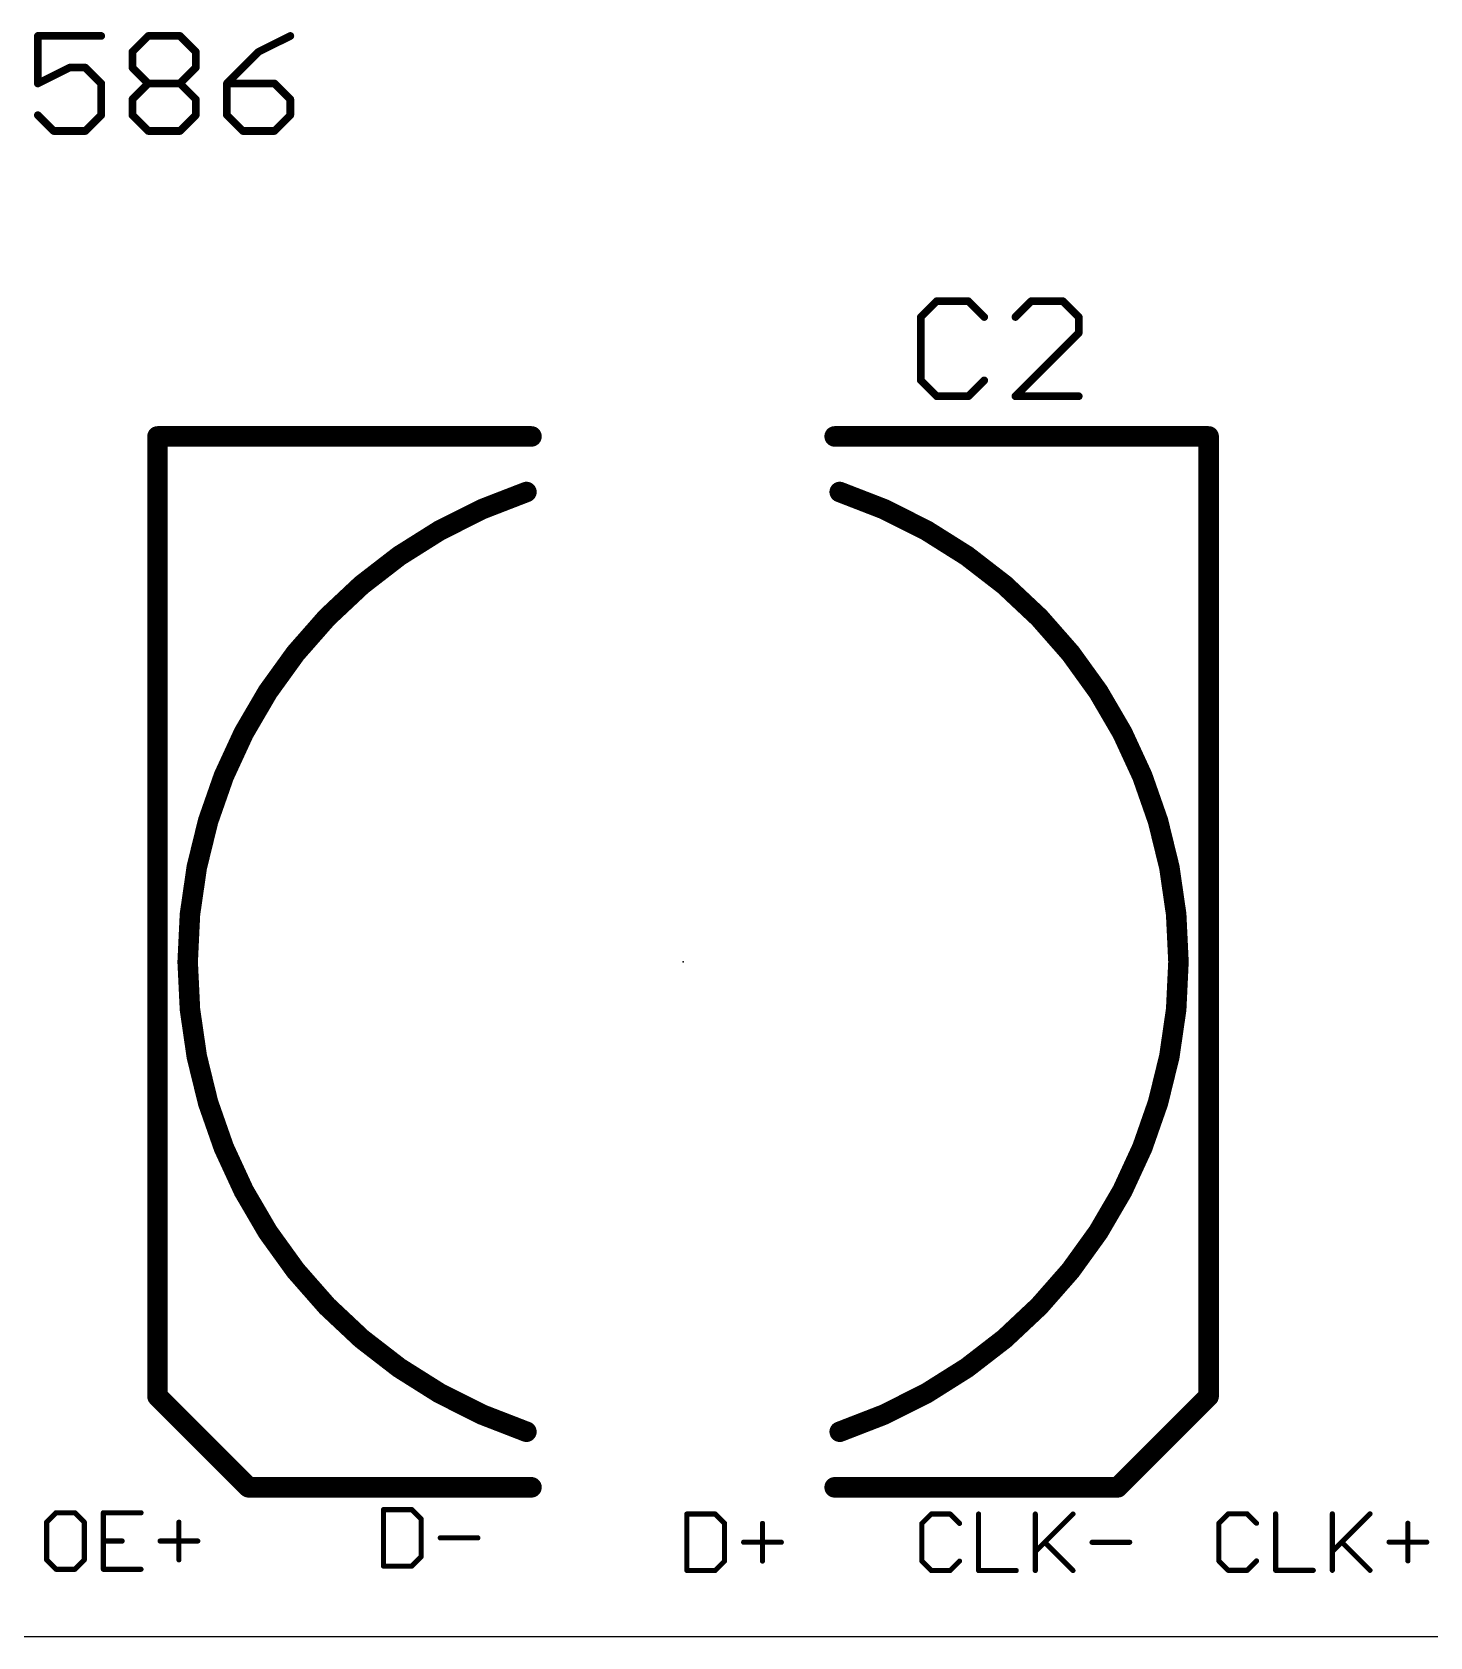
# Model space of a CAD drawing. Extents: x 0 to 87.2, y -0.8 to 54.7.
# Drawn here: x 26.51 to 40.34, y -0.78 to 15.1 of the extents above; entities that cross this region are included whole.
import ezdxf

# ---------------------------------------------------------------- set-up
doc = ezdxf.new("R2010")
doc.units = 0
for name, color, linetype in [('20', 7, 'CONTINUOUS'), ('21', 253, 'CONTINUOUS'), ('23', 7, 'CONTINUOUS'), ('25', 253, 'CONTINUOUS')]:
    doc.layers.add(name, color=color, linetype=linetype)

msp = doc.modelspace()

# ---------------------------------------------------------------- linework, layer by layer
at = {"layer": '20'}
msp.add_line((41.4513, -0.7789), (22.4449, -0.7789), dxfattribs=at)
at = {"layer": '21', "const_width": 0.2032}
for points in [[(27.7485, 1.6014), (27.7485, 11.1014)], [(27.7485, 11.1014), (31.4485, 11.1014)], [(34.4485, 11.1014), (38.1485, 11.1014)], [(38.1485, 11.1014), (38.1485, 1.6014)], [(28.6485, 0.7014), (27.7485, 1.6014)], [(38.1485, 1.6014), (37.2485, 0.7014)], [(31.4485, 0.7014), (28.6485, 0.7014)], [(37.2485, 0.7014), (34.4485, 0.7014)]]:
    msp.add_lwpolyline(points, dxfattribs=at)
at = {"layer": '21'}
for points, const_width in [([(27.7993, 11.1014, 1), (27.6977, 11.1014)], 0.1016), ([(27.7485, 11.1522, 1), (27.7485, 11.0506)], 0.1016), ([(31.4485, 11.0506, 1), (31.4485, 11.1522)], 0.1016), ([(34.4485, 11.1522, 1), (34.4485, 11.0506)], 0.1016), ([(38.1993, 11.1014, 1), (38.0977, 11.1014)], 0.1016), ([(38.1485, 11.0506, 1), (38.1485, 11.1522)], 0.1016), ([(31.3985, 10.5514, 0.7208), (31.3985, 1.2514)], 0.2032), ([(31.4145, 10.5032, 1), (31.3824, 10.5996)], 0.1016), ([(34.5145, 10.5996, 1), (34.4824, 10.5032)], 0.1016), ([(34.4985, 1.2514, 0.7208), (34.4985, 10.5514)], 0.2032), ([(27.7844, 1.6373, 1), (27.7125, 1.5655)], 0.1016), ([(27.6977, 1.6014, 1), (27.7993, 1.6014)], 0.1016), ([(38.0977, 1.6014, 1), (38.1993, 1.6014)], 0.1016), ([(38.1844, 1.5655, 1), (38.1125, 1.6373)], 0.1016), ([(31.3824, 1.2032, 1), (31.4145, 1.2996)], 0.1016), ([(34.4824, 1.2996, 1), (34.5145, 1.2032)], 0.1016), ([(28.6485, 0.7522, 1), (28.6485, 0.6506)], 0.1016), ([(31.4485, 0.6506, 1), (31.4485, 0.7522)], 0.1016), ([(34.4485, 0.7522, 1), (34.4485, 0.6506)], 0.1016), ([(37.2485, 0.6506, 1), (37.2485, 0.7522)], 0.1016), ([(28.6125, 0.6655, 1), (28.6844, 0.7373)], 0.1016), ([(37.2125, 0.7373, 1), (37.2844, 0.6655)], 0.1016)]:
    msp.add_lwpolyline(points, format="xyb", dxfattribs=dict(at, const_width=const_width))
at = {"layer": '23'}
msp.add_point((32.9485, 5.9014), dxfattribs=at)
at = {"layer": '25'}
for points, const_width in [([(26.5644, 15.0837, 1), (26.5644, 15.0456)], 0.0381), ([(26.5835, 15.0646, 1), (26.5454, 15.0646)], 0.0381), ([(27.1915, 15.0456, 1), (27.1915, 15.0837)], 0.0381), ([(27.6567, 15.0837, 1), (27.6567, 15.0456)], 0.0381), ([(27.6702, 15.0511, 1), (27.6432, 15.0781)], 0.0381), ([(27.9837, 15.0781, 1), (27.9568, 15.0511)], 0.0381), ([(27.9702, 15.0456, 1), (27.9702, 15.0837)], 0.0381), ([(29.071, 15.0476, 1), (29.054, 15.0817)], 0.0381), ([(27.519, 14.9079, 1), (27.4809, 14.9079)], 0.0381), ([(27.4865, 14.9213, 1), (27.5134, 14.8944)], 0.0381), ([(28.146, 14.9079, 1), (28.1079, 14.9079)], 0.0381), ([(28.1135, 14.8944, 1), (28.1405, 14.9213)], 0.0381), ([(28.7405, 14.9249, 1), (28.7575, 14.8908)], 0.0381), ([(28.7625, 14.8944, 1), (28.7355, 14.9213)], 0.0381), ([(26.8779, 14.7701, 1), (26.8779, 14.732)], 0.0381), ([(26.8865, 14.734, 1), (26.8694, 14.7681)], 0.0381), ([(27.0482, 14.7646, 1), (27.0212, 14.7376)], 0.0381), ([(27.0347, 14.732, 1), (27.0347, 14.7701)], 0.0381), ([(27.5134, 14.7646, 1), (27.4865, 14.7376)], 0.0381), ([(27.4809, 14.7511, 1), (27.519, 14.7511)], 0.0381), ([(28.1079, 14.7511, 1), (28.146, 14.7511)], 0.0381), ([(28.1405, 14.7376, 1), (28.1135, 14.7646)], 0.0381), ([(26.5559, 14.6114, 1), (26.5729, 14.5773)], 0.0381), ([(26.5454, 14.5943, 1), (26.5835, 14.5943)], 0.0381), ([(27.2105, 14.5943, 1), (27.1724, 14.5943)], 0.0381), ([(27.178, 14.5808, 1), (27.2049, 14.6078)], 0.0381), ([(27.6567, 14.6134, 1), (27.6567, 14.5753)], 0.0381), ([(27.6702, 14.5808, 1), (27.6432, 14.6078)], 0.0381), ([(27.6432, 14.5808, 1), (27.6702, 14.6078)], 0.0381), ([(27.9837, 14.6078, 1), (27.9568, 14.5808)], 0.0381), ([(27.9568, 14.6078, 1), (27.9837, 14.5808)], 0.0381), ([(27.9702, 14.5753, 1), (27.9702, 14.6134)], 0.0381), ([(28.4354, 14.6134, 1), (28.4354, 14.5753)], 0.0381), ([(28.4545, 14.5943, 1), (28.4164, 14.5943)], 0.0381), ([(28.422, 14.6078, 1), (28.4489, 14.5808)], 0.0381), ([(28.9192, 14.6078, 1), (28.8923, 14.5808)], 0.0381), ([(28.9057, 14.5753, 1), (28.9057, 14.6134)], 0.0381), ([(27.519, 14.4375, 1), (27.4809, 14.4375)], 0.0381), ([(27.4865, 14.451, 1), (27.5134, 14.4241)], 0.0381), ([(28.146, 14.4375, 1), (28.1079, 14.4375)], 0.0381), ([(28.1135, 14.4241, 1), (28.1405, 14.451)], 0.0381), ([(29.0816, 14.4375, 1), (29.0435, 14.4375)], 0.0381), ([(29.049, 14.4241, 1), (29.076, 14.451)], 0.0381), ([(26.5779, 14.2943, 1), (26.5509, 14.2673)], 0.0381), ([(27.1724, 14.2808, 1), (27.2105, 14.2808)], 0.0381), ([(27.2049, 14.2673, 1), (27.178, 14.2943)], 0.0381), ([(27.5134, 14.2943, 1), (27.4865, 14.2673)], 0.0381), ([(27.4809, 14.2808, 1), (27.519, 14.2808)], 0.0381), ([(28.1079, 14.2808, 1), (28.146, 14.2808)], 0.0381), ([(28.1405, 14.2673, 1), (28.1135, 14.2943)], 0.0381), ([(28.4489, 14.2943, 1), (28.422, 14.2673)], 0.0381), ([(28.4164, 14.2808, 1), (28.4545, 14.2808)], 0.0381), ([(29.0435, 14.2808, 1), (29.0816, 14.2808)], 0.0381), ([(29.076, 14.2673, 1), (29.049, 14.2943)], 0.0381), ([(26.7212, 14.1431, 1), (26.7212, 14.105)], 0.0381), ([(26.7077, 14.1105, 1), (26.7346, 14.1375)], 0.0381), ([(27.0212, 14.1375, 1), (27.0482, 14.1105)], 0.0381), ([(27.0347, 14.105, 1), (27.0347, 14.1431)], 0.0381), ([(27.6567, 14.1431, 1), (27.6567, 14.105)], 0.0381), ([(27.6432, 14.1105, 1), (27.6702, 14.1375)], 0.0381), ([(27.9568, 14.1375, 1), (27.9837, 14.1105)], 0.0381), ([(27.9702, 14.105, 1), (27.9702, 14.1431)], 0.0381), ([(28.5922, 14.1431, 1), (28.5922, 14.105)], 0.0381), ([(28.5787, 14.1105, 1), (28.6057, 14.1375)], 0.0381), ([(28.8923, 14.1375, 1), (28.9192, 14.1105)], 0.0381), ([(28.9057, 14.105, 1), (28.9057, 14.1431)], 0.0381), ([(35.4579, 12.4588, 1), (35.4579, 12.4207)], 0.0381), ([(35.4713, 12.4263, 1), (35.4444, 12.4532)], 0.0381), ([(35.7849, 12.4532, 1), (35.7579, 12.4263)], 0.0381), ([(35.7714, 12.4207, 1), (35.7714, 12.4588)], 0.0381), ([(36.3934, 12.4588, 1), (36.3934, 12.4207)], 0.0381), ([(36.4069, 12.4263, 1), (36.3799, 12.4532)], 0.0381), ([(36.7204, 12.4532, 1), (36.6935, 12.4263)], 0.0381), ([(36.7069, 12.4207, 1), (36.7069, 12.4588)], 0.0381), ([(35.3202, 12.283, 1), (35.2821, 12.283)], 0.0381), ([(35.2876, 12.2964, 1), (35.3146, 12.2695)], 0.0381), ([(35.9147, 12.2695, 1), (35.9416, 12.2964)], 0.0381), ([(36.2232, 12.2964, 1), (36.2501, 12.2695)], 0.0381), ([(36.8827, 12.283, 1), (36.8446, 12.283)], 0.0381), ([(36.8502, 12.2695, 1), (36.8772, 12.2964)], 0.0381), ([(36.8446, 12.1262, 1), (36.8827, 12.1262)], 0.0381), ([(36.8772, 12.1127, 1), (36.8502, 12.1397)], 0.0381), ([(35.3146, 11.6694, 1), (35.2876, 11.6424)], 0.0381), ([(35.2821, 11.6559, 1), (35.3202, 11.6559)], 0.0381), ([(35.9416, 11.6424, 1), (35.9147, 11.6694)], 0.0381), ([(35.4579, 11.5182, 1), (35.4579, 11.4801)], 0.0381), ([(35.4444, 11.4857, 1), (35.4713, 11.5126)], 0.0381), ([(35.7579, 11.5126, 1), (35.7849, 11.4857)], 0.0381), ([(35.7714, 11.4801, 1), (35.7714, 11.5182)], 0.0381), ([(36.2366, 11.5182, 1), (36.2366, 11.4801)], 0.0381), ([(36.2232, 11.5126, 1), (36.2501, 11.4857)], 0.0381), ([(36.8637, 11.4801, 1), (36.8637, 11.5182)], 0.0381), ([(29.997, 0.4808, 1), (29.9716, 0.4808)], 0.0254), ([(29.9843, 0.4935, 1), (29.9843, 0.4681)], 0.0254), ([(30.2729, 0.4898, 1), (30.2549, 0.4718)], 0.0254), ([(30.2639, 0.4681, 1), (30.2639, 0.4935)], 0.0254), ([(26.6638, 0.3564, 1), (26.6384, 0.3564)], 0.0254), ([(26.6422, 0.3654, 1), (26.6601, 0.3474)], 0.0254), ([(26.7443, 0.4623, 1), (26.7443, 0.4369)], 0.0254), ([(26.7533, 0.4406, 1), (26.7354, 0.4586)], 0.0254), ([(26.9398, 0.4586, 1), (26.9218, 0.4406)], 0.0254), ([(26.9308, 0.4369, 1), (26.9308, 0.4623)], 0.0254), ([(27.0367, 0.3564, 1), (27.0113, 0.3564)], 0.0254), ([(27.015, 0.3474, 1), (27.033, 0.3654)], 0.0254), ([(27.2124, 0.4623, 1), (27.2124, 0.4369)], 0.0254), ([(27.2251, 0.4496, 1), (27.1997, 0.4496)], 0.0254), ([(27.5853, 0.4369, 1), (27.5853, 0.4623)], 0.0254), ([(27.9729, 0.3564, 1), (27.9475, 0.3564)], 0.0254), ([(30.3698, 0.3876, 1), (30.3444, 0.3876)], 0.0254), ([(30.3482, 0.3786, 1), (30.3661, 0.3965)], 0.0254), ([(32.9992, 0.4376, 1), (32.9738, 0.4376)], 0.0254), ([(32.9865, 0.4503, 1), (32.9865, 0.4249)], 0.0254), ([(33.2751, 0.4465, 1), (33.2571, 0.4286)], 0.0254), ([(33.2661, 0.4249, 1), (33.2661, 0.4503)], 0.0254), ([(33.372, 0.3443, 1), (33.3466, 0.3443)], 0.0254), ([(33.3504, 0.3354, 1), (33.3683, 0.3533)], 0.0254), ([(33.7469, 0.3443, 1), (33.7215, 0.3443)], 0.0254), ([(35.3239, 0.344, 1), (35.2985, 0.344)], 0.0254), ([(35.3022, 0.3529, 1), (35.3201, 0.335)], 0.0254), ([(35.4044, 0.4499, 1), (35.4044, 0.4245)], 0.0254), ([(35.4133, 0.4282, 1), (35.3954, 0.4461)], 0.0254), ([(35.5998, 0.4461, 1), (35.5818, 0.4282)], 0.0254), ([(35.5908, 0.4245, 1), (35.5908, 0.4499)], 0.0254), ([(35.675, 0.335, 1), (35.693, 0.3529)], 0.0254), ([(35.8852, 0.4372, 1), (35.8598, 0.4372)], 0.0254), ([(36.4465, 0.4372, 1), (36.4211, 0.4372)], 0.0254), ([(36.8156, 0.4282, 1), (36.7976, 0.4461)], 0.0254), ([(38.2627, 0.3458, 1), (38.2373, 0.3458)], 0.0254), ([(38.241, 0.3548, 1), (38.259, 0.3368)], 0.0254), ([(38.3432, 0.4517, 1), (38.3432, 0.4263)], 0.0254), ([(38.3522, 0.43, 1), (38.3342, 0.448)], 0.0254), ([(38.5386, 0.448, 1), (38.5206, 0.43)], 0.0254), ([(38.5296, 0.4263, 1), (38.5296, 0.4517)], 0.0254), ([(38.6139, 0.3368, 1), (38.6318, 0.3548)], 0.0254), ([(38.824, 0.439, 1), (38.7986, 0.439)], 0.0254), ([(39.3853, 0.439, 1), (39.3599, 0.439)], 0.0254), ([(39.7544, 0.43, 1), (39.7365, 0.448)], 0.0254), ([(40.133, 0.3458, 1), (40.1076, 0.3458)], 0.0254), ([(27.2124, 0.1827, 1), (27.2124, 0.1573)], 0.0254), ([(27.3989, 0.1573, 1), (27.3989, 0.1827)], 0.0254), ([(27.7738, 0.1827, 1), (27.7738, 0.1573)], 0.0254), ([(28.1466, 0.1573, 1), (28.1466, 0.1827)], 0.0254), ([(30.5456, 0.2138, 1), (30.5456, 0.1884)], 0.0254), ([(30.9184, 0.1884, 1), (30.9184, 0.2138)], 0.0254), ([(33.5478, 0.1706, 1), (33.5478, 0.1452)], 0.0254), ([(33.9206, 0.1452, 1), (33.9206, 0.1706)], 0.0254), ([(36.536, 0.1665, 1), (36.518, 0.1486)], 0.0254), ([(36.9951, 0.1702, 1), (36.9951, 0.1448)], 0.0254), ([(37.3679, 0.1448, 1), (37.3679, 0.1702)], 0.0254), ([(39.4748, 0.1683, 1), (39.4568, 0.1504)], 0.0254), ([(39.9339, 0.1721, 1), (39.9339, 0.1467)], 0.0254), ([(40.3068, 0.1467, 1), (40.3068, 0.1721)], 0.0254), ([(26.6601, -0.0075, 1), (26.6422, -0.0254)], 0.0254), ([(27.033, -0.0254, 1), (27.015, -0.0075)], 0.0254), ([(30.3444, 0.0147, 1), (30.3698, 0.0147)], 0.0254), ([(30.3661, 0.0057, 1), (30.3482, 0.0237)], 0.0254), ([(36.4248, 0.0733, 1), (36.4428, 0.0553)], 0.0254), ([(39.3636, 0.0751, 1), (39.3816, 0.0572)], 0.0254), ([(26.6384, -0.0165, 1), (26.6638, -0.0165)], 0.0254), ([(26.7443, -0.097, 1), (26.7443, -0.1224)], 0.0254), ([(26.7354, -0.1187, 1), (26.7533, -0.1007)], 0.0254), ([(26.9218, -0.1007, 1), (26.9398, -0.1187)], 0.0254), ([(26.9308, -0.1224, 1), (26.9308, -0.097)], 0.0254), ([(27.0113, -0.0165, 1), (27.0367, -0.0165)], 0.0254), ([(27.2124, -0.097, 1), (27.2124, -0.1224)], 0.0254), ([(27.1997, -0.1097, 1), (27.2251, -0.1097)], 0.0254), ([(27.5853, -0.1224, 1), (27.5853, -0.097)], 0.0254), ([(27.9475, -0.0165, 1), (27.9729, -0.0165)], 0.0254), ([(29.9843, -0.0658, 1), (29.9843, -0.0912)], 0.0254), ([(29.9716, -0.0785, 1), (29.997, -0.0785)], 0.0254), ([(30.2549, -0.0695, 1), (30.2729, -0.0875)], 0.0254), ([(30.2639, -0.0912, 1), (30.2639, -0.0658)], 0.0254), ([(32.9865, -0.109, 1), (32.9865, -0.1344)], 0.0254), ([(32.9738, -0.1217, 1), (32.9992, -0.1217)], 0.0254), ([(33.2571, -0.1127, 1), (33.2751, -0.1307)], 0.0254), ([(33.2661, -0.1344, 1), (33.2661, -0.109)], 0.0254), ([(33.3466, -0.0285, 1), (33.372, -0.0285)], 0.0254), ([(33.3683, -0.0375, 1), (33.3504, -0.0195)], 0.0254), ([(33.7215, -0.0285, 1), (33.7469, -0.0285)], 0.0254), ([(35.3201, -0.0199, 1), (35.3022, -0.0379)], 0.0254), ([(35.2985, -0.0289, 1), (35.3239, -0.0289)], 0.0254), ([(35.4044, -0.1094, 1), (35.4044, -0.1348)], 0.0254), ([(35.3954, -0.1311, 1), (35.4133, -0.1131)], 0.0254), ([(35.5818, -0.1131, 1), (35.5998, -0.1311)], 0.0254), ([(35.5908, -0.1348, 1), (35.5908, -0.1094)], 0.0254), ([(35.693, -0.0379, 1), (35.675, -0.0199)], 0.0254), ([(35.8725, -0.1094, 1), (35.8725, -0.1348)], 0.0254), ([(35.8598, -0.1221, 1), (35.8852, -0.1221)], 0.0254), ([(36.2453, -0.1348, 1), (36.2453, -0.1094)], 0.0254), ([(36.4211, -0.1221, 1), (36.4465, -0.1221)], 0.0254), ([(36.7976, -0.1311, 1), (36.8156, -0.1131)], 0.0254), ([(38.259, -0.0181, 1), (38.241, -0.036)], 0.0254), ([(38.2373, -0.0271, 1), (38.2627, -0.0271)], 0.0254), ([(38.3432, -0.1076, 1), (38.3432, -0.133)], 0.0254), ([(38.3342, -0.1293, 1), (38.3522, -0.1113)], 0.0254), ([(38.5206, -0.1113, 1), (38.5386, -0.1293)], 0.0254), ([(38.5296, -0.133, 1), (38.5296, -0.1076)], 0.0254), ([(38.6318, -0.036, 1), (38.6139, -0.0181)], 0.0254), ([(38.8113, -0.1076, 1), (38.8113, -0.133)], 0.0254), ([(38.7986, -0.1203, 1), (38.824, -0.1203)], 0.0254), ([(39.1841, -0.133, 1), (39.1841, -0.1076)], 0.0254), ([(39.3599, -0.1203, 1), (39.3853, -0.1203)], 0.0254), ([(39.7365, -0.1293, 1), (39.7544, -0.1113)], 0.0254), ([(40.1076, -0.0271, 1), (40.133, -0.0271)], 0.0254)]:
    msp.add_lwpolyline(points, format="xyb", dxfattribs=dict(at, const_width=const_width))
for points, const_width in [([(27.1915, 15.0646), (26.5644, 15.0646)], 0.0762), ([(26.5644, 15.0646), (26.5644, 14.5943)], 0.0762), ([(27.4999, 14.9079), (27.6567, 15.0646)], 0.0762), ([(27.6567, 15.0646), (27.9702, 15.0646)], 0.0762), ([(27.9702, 15.0646), (28.127, 14.9079)], 0.0762), ([(29.0625, 15.0646), (28.749, 14.9079)], 0.0762), ([(27.4999, 14.7511), (27.4999, 14.9079)], 0.0762), ([(28.127, 14.9079), (28.127, 14.7511)], 0.0762), ([(28.749, 14.9079), (28.4354, 14.5943)], 0.0762), ([(26.5644, 14.5943), (26.8779, 14.7511)], 0.0762), ([(26.8779, 14.7511), (27.0347, 14.7511)], 0.0762), ([(27.0347, 14.7511), (27.1915, 14.5943)], 0.0762), ([(27.6567, 14.5943), (27.4999, 14.7511)], 0.0762), ([(28.127, 14.7511), (27.9702, 14.5943)], 0.0762), ([(27.1915, 14.5943), (27.1915, 14.2808)], 0.0762), ([(27.4999, 14.4375), (27.6567, 14.5943)], 0.0762), ([(27.6567, 14.5943), (27.9702, 14.5943)], 0.0762), ([(27.9702, 14.5943), (28.127, 14.4375)], 0.0762), ([(28.4354, 14.5943), (28.4354, 14.2808)], 0.0762), ([(28.9057, 14.5943), (28.4354, 14.5943)], 0.0762), ([(29.0625, 14.4375), (28.9057, 14.5943)], 0.0762), ([(27.4999, 14.2808), (27.4999, 14.4375)], 0.0762), ([(28.127, 14.4375), (28.127, 14.2808)], 0.0762), ([(29.0625, 14.2808), (29.0625, 14.4375)], 0.0762), ([(26.7212, 14.124), (26.5644, 14.2808)], 0.0762), ([(27.1915, 14.2808), (27.0347, 14.124)], 0.0762), ([(27.6567, 14.124), (27.4999, 14.2808)], 0.0762), ([(28.127, 14.2808), (27.9702, 14.124)], 0.0762), ([(28.4354, 14.2808), (28.5922, 14.124)], 0.0762), ([(28.9057, 14.124), (29.0625, 14.2808)], 0.0762), ([(27.0347, 14.124), (26.7212, 14.124)], 0.0762), ([(27.9702, 14.124), (27.6567, 14.124)], 0.0762), ([(28.5922, 14.124), (28.9057, 14.124)], 0.0762), ([(35.4579, 12.4397), (35.3011, 12.283)], 0.0762), ([(35.7714, 12.4397), (35.4579, 12.4397)], 0.0762), ([(35.9282, 12.283), (35.7714, 12.4397)], 0.0762), ([(36.3934, 12.4397), (36.2366, 12.283)], 0.0762), ([(36.7069, 12.4397), (36.3934, 12.4397)], 0.0762), ([(36.8637, 12.283), (36.7069, 12.4397)], 0.0762), ([(35.3011, 12.283), (35.3011, 11.6559)], 0.0762), ([(36.8637, 12.1262), (36.8637, 12.283)], 0.0762), ([(36.2366, 11.4991), (36.8637, 12.1262)], 0.0762), ([(35.3011, 11.6559), (35.4579, 11.4991)], 0.0762), ([(35.7714, 11.4991), (35.9282, 11.6559)], 0.0762), ([(35.4579, 11.4991), (35.7714, 11.4991)], 0.0762), ([(36.8637, 11.4991), (36.2366, 11.4991)], 0.0762), ([(29.9843, 0.4808), (29.9843, -0.0785)], 0.0508), ([(30.2639, 0.4808), (29.9843, 0.4808)], 0.0508), ([(30.3571, 0.3876), (30.2639, 0.4808)], 0.0508), ([(26.7443, 0.4496), (26.6511, 0.3564)], 0.0508), ([(26.6511, 0.3564), (26.6511, -0.0165)], 0.0508), ([(26.9308, 0.4496), (26.7443, 0.4496)], 0.0508), ([(27.024, 0.3564), (26.9308, 0.4496)], 0.0508), ([(27.024, -0.0165), (27.024, 0.3564)], 0.0508), ([(27.5853, 0.4496), (27.2124, 0.4496)], 0.0508), ([(27.2124, 0.4496), (27.2124, -0.1097)], 0.0508), ([(27.9602, 0.3564), (27.9602, -0.0165)], 0.0508), ([(30.3571, 0.0147), (30.3571, 0.3876)], 0.0508), ([(32.9865, 0.4376), (32.9865, -0.1217)], 0.0508), ([(33.2661, 0.4376), (32.9865, 0.4376)], 0.0508), ([(33.3593, 0.3443), (33.2661, 0.4376)], 0.0508), ([(33.3593, -0.0285), (33.3593, 0.3443)], 0.0508), ([(33.7342, 0.3443), (33.7342, -0.0285)], 0.0508), ([(35.4044, 0.4372), (35.3112, 0.344)], 0.0508), ([(35.3112, 0.344), (35.3112, -0.0289)], 0.0508), ([(35.5908, 0.4372), (35.4044, 0.4372)], 0.0508), ([(35.684, 0.344), (35.5908, 0.4372)], 0.0508), ([(35.8725, 0.4372), (35.8725, -0.1221)], 0.0508), ([(36.4338, 0.4372), (36.4338, -0.1221)], 0.0508), ([(36.4338, 0.0643), (36.8066, 0.4372)], 0.0508), ([(38.3432, 0.439), (38.25, 0.3458)], 0.0508), ([(38.25, 0.3458), (38.25, -0.0271)], 0.0508), ([(38.5296, 0.439), (38.3432, 0.439)], 0.0508), ([(38.6228, 0.3458), (38.5296, 0.439)], 0.0508), ([(38.8113, 0.439), (38.8113, -0.1203)], 0.0508), ([(39.3726, 0.439), (39.3726, -0.1203)], 0.0508), ([(39.3726, 0.0661), (39.7455, 0.439)], 0.0508), ([(40.1203, 0.3458), (40.1203, -0.0271)], 0.0508), ([(27.2124, 0.17), (27.3989, 0.17)], 0.0508), ([(27.7738, 0.17), (28.1466, 0.17)], 0.0508), ([(30.5456, 0.2011), (30.9184, 0.2011)], 0.0508), ([(33.5478, 0.1579), (33.9206, 0.1579)], 0.0508), ([(36.527, 0.1575), (36.8066, -0.1221)], 0.0508), ([(36.9951, 0.1575), (37.3679, 0.1575)], 0.0508), ([(39.4658, 0.1594), (39.7455, -0.1203)], 0.0508), ([(39.9339, 0.1594), (40.3068, 0.1594)], 0.0508), ([(26.6511, -0.0165), (26.7443, -0.1097)], 0.0508), ([(26.9308, -0.1097), (27.024, -0.0165)], 0.0508), ([(30.2639, -0.0785), (30.3571, 0.0147)], 0.0508), ([(26.7443, -0.1097), (26.9308, -0.1097)], 0.0508), ([(27.2124, -0.1097), (27.5853, -0.1097)], 0.0508), ([(29.9843, -0.0785), (30.2639, -0.0785)], 0.0508), ([(32.9865, -0.1217), (33.2661, -0.1217)], 0.0508), ([(33.2661, -0.1217), (33.3593, -0.0285)], 0.0508), ([(35.3112, -0.0289), (35.4044, -0.1221)], 0.0508), ([(35.4044, -0.1221), (35.5908, -0.1221)], 0.0508), ([(35.5908, -0.1221), (35.684, -0.0289)], 0.0508), ([(35.8725, -0.1221), (36.2453, -0.1221)], 0.0508), ([(38.25, -0.0271), (38.3432, -0.1203)], 0.0508), ([(38.3432, -0.1203), (38.5296, -0.1203)], 0.0508), ([(38.5296, -0.1203), (38.6228, -0.0271)], 0.0508), ([(38.8113, -0.1203), (39.1841, -0.1203)], 0.0508)]:
    msp.add_lwpolyline(points, dxfattribs=dict(at, const_width=const_width))

doc.saveas('drawing.dxf')
